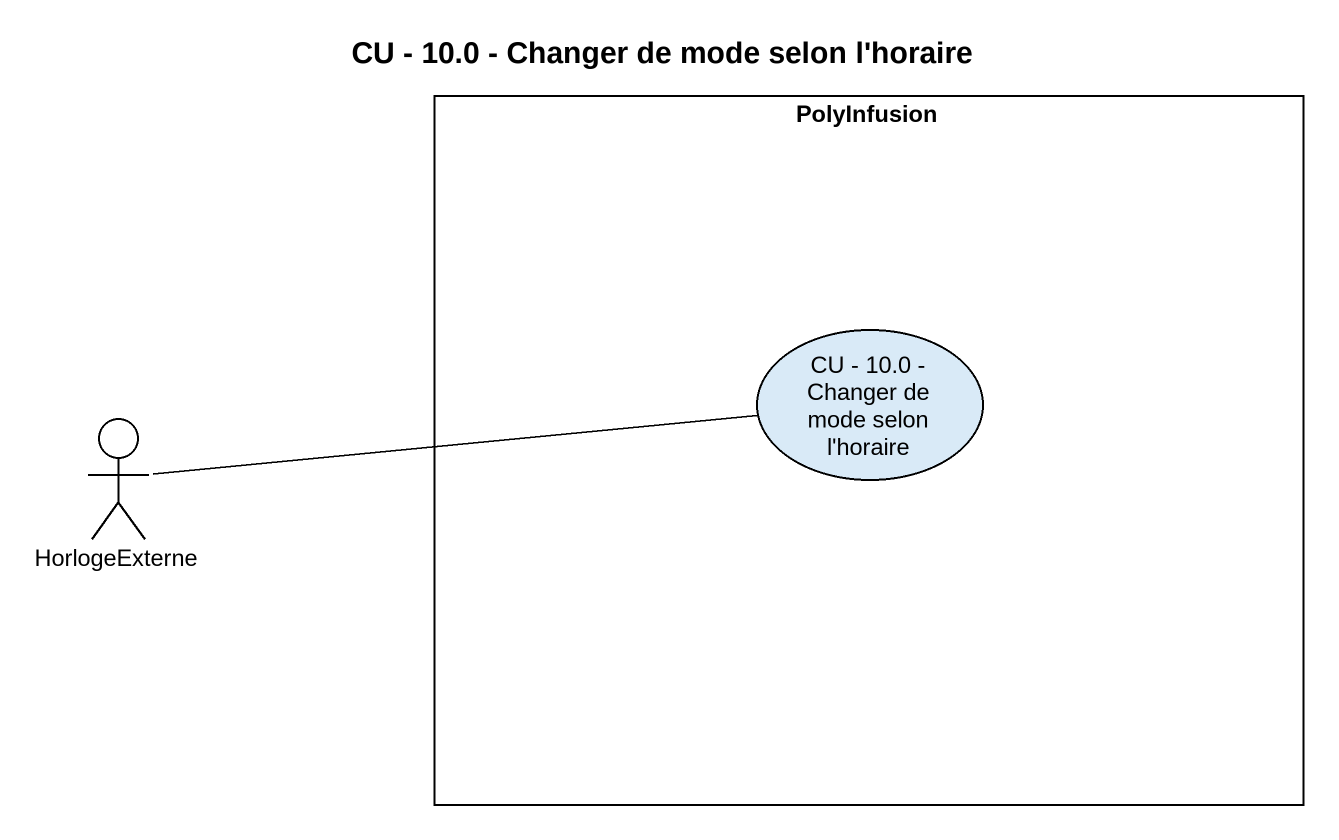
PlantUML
@startuml
title CU - 10.0 - Changer de mode selon l'horaire
rectangle PolyInfusion {
  usecase "CU - 10.0 - Changer de mode selon l'horaire" as CU_10_0_Changer_de_mode
}
actor HorlogeExterne
CU_10_0_Changer_de_mode -left- HorlogeExterne
@enduml
